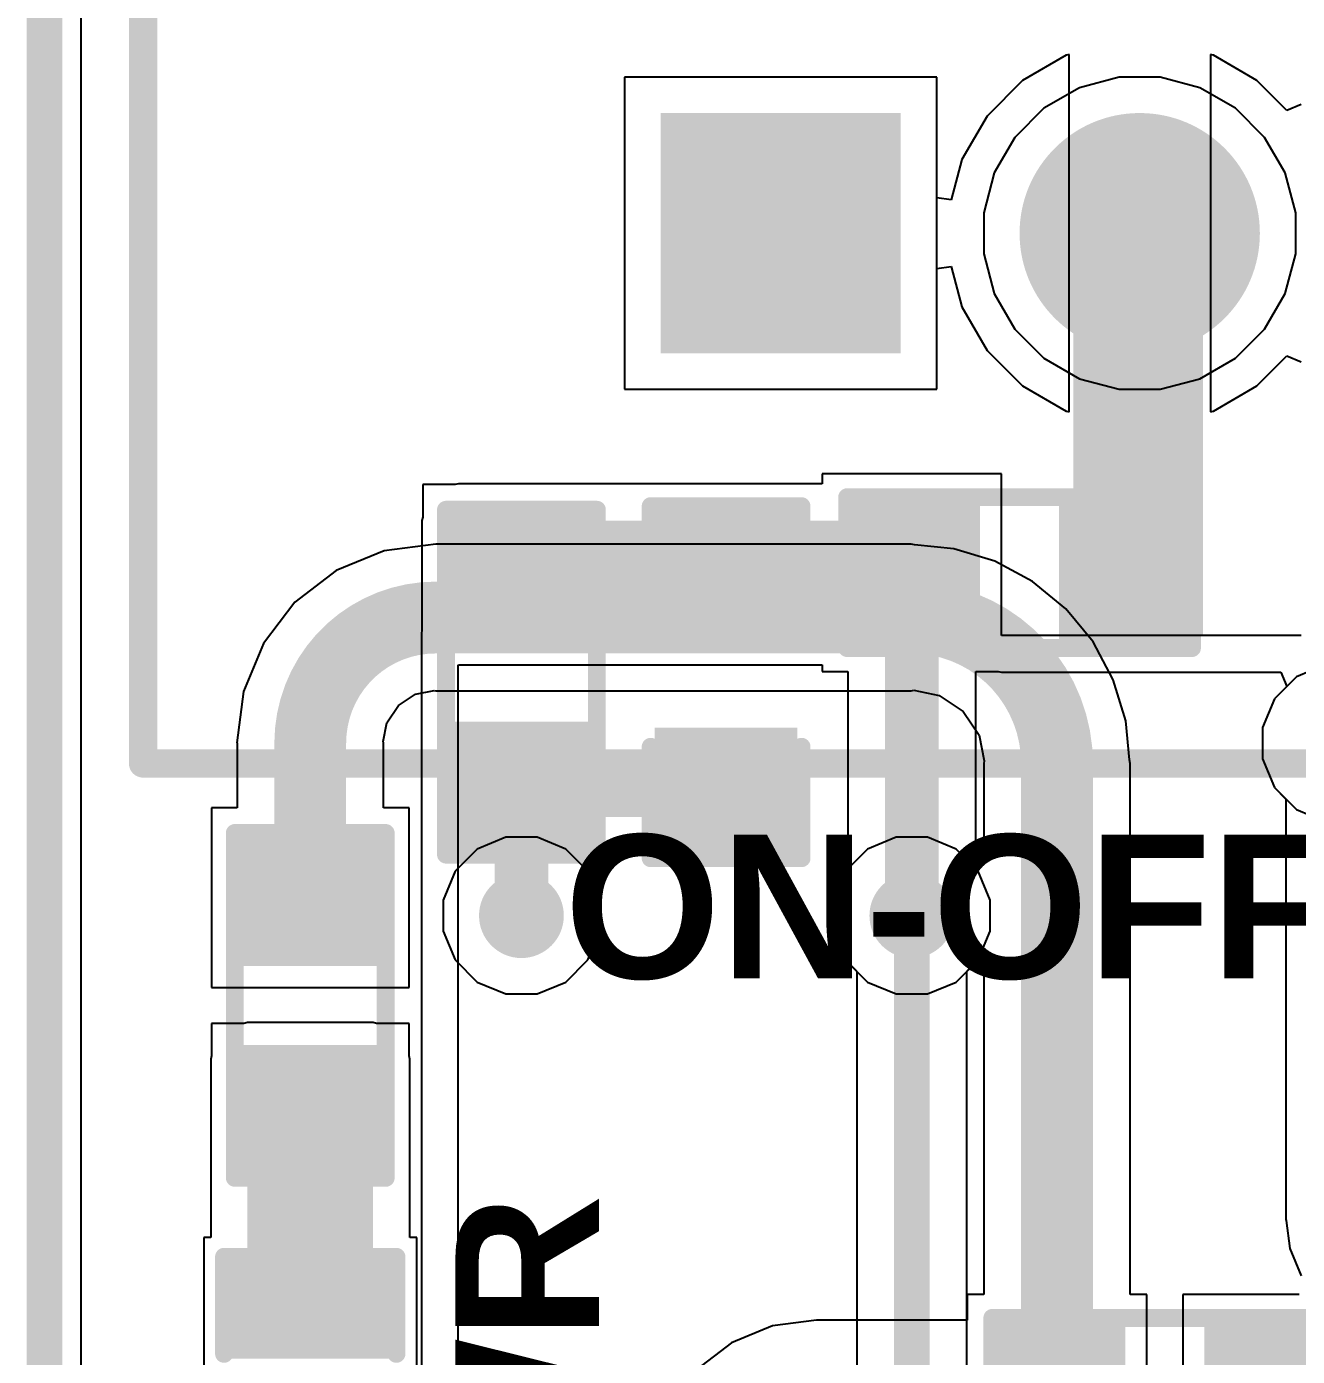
# Model space of a CAD drawing. Header units: inches. Extents: x -0.01 to 2.44, y -0.01 to 2.26.
# Drawn here: x -0.005 to 0.3489, y 1.3793 to 1.7495 of the extents above; entities that cross this region are included whole.
import ezdxf

# ---------------------------------------------------------------- set-up
doc = ezdxf.new("R2010")
doc.units = ezdxf.units.IN
doc.header["$MEASUREMENT"] = 0
for name, color, linetype in [('Board Outline', 216, 'Continuous'), ('Bottom Layer', 5, 'Continuous'), ('Bottom Overlay', 54, 'Continuous'), ('Bottom Paste', 16, 'Continuous'), ('Bottom Solder', 6, 'Continuous'), ('GROUND', 16, 'Continuous'), ('Multi-Layer', 9, 'Continuous'), ('Pad Holes', 156, 'Continuous'), ('POWER', 76, 'Continuous'), ('SIGNAL1', 90, 'Continuous'), ('SIGNAL2', 156, 'Continuous'), ('Top Layer', 1, 'Continuous'), ('Top Overlay', 2, 'Continuous'), ('Top Paste', 8, 'Continuous'), ('Top Solder', 216, 'Continuous'), ('Via Holes', 16, 'Continuous')]:
    doc.layers.add(name, color=color, linetype=linetype)
doc.styles.add('Arial_Bold', font='', dxfattribs={"height": 0.2})
doc.styles.get('Arial_Bold').set_extended_font_data('Arial', bold=True)

# ---------------------------------------------------------------- blocks, each defined once
blk = doc.blocks.new('25336NA_35')
at = {"layer": 'Bottom Layer'}
h = blk.add_hatch(color=5, dxfattribs=at)
edge = h.paths.add_edge_path()
edge.add_arc((0, 0.04528), 0.03346, 0, 360)
blk.add_hatch(color=5, dxfattribs=at).paths.add_polyline_path([(0.06654, 0.07874), (0.13346, 0.07874), (0.13346, 0.01181), (0.06654, 0.01181)])
at = {"layer": 'Bottom Solder'}
h = blk.add_hatch(color=6, dxfattribs=at)
edge = h.paths.add_edge_path()
edge.add_arc((0, 0.04528), 0.03346, 0, 360)
blk.add_hatch(color=6, dxfattribs=at).paths.add_polyline_path([(0.06654, 0.07874), (0.13346, 0.07874), (0.13346, 0.01181), (0.06654, 0.01181)])
at = {"layer": 'GROUND'}
h = blk.add_hatch(color=16, dxfattribs=at)
edge = h.paths.add_edge_path()
edge.add_arc((0, 0.04528), 0.03346, 0, 360)
blk.add_hatch(color=16, dxfattribs=at).paths.add_polyline_path([(0.06654, 0.07874), (0.13346, 0.07874), (0.13346, 0.01181), (0.06654, 0.01181)])
at = {"layer": 'Multi-Layer'}
h = blk.add_hatch(color=9, dxfattribs=at)
edge = h.paths.add_edge_path()
edge.add_arc((0, 0.04528), 0.03346, 0, 360)
blk.add_hatch(color=9, dxfattribs=at).paths.add_polyline_path([(0.06654, 0.07874), (0.13346, 0.07874), (0.13346, 0.01181), (0.06654, 0.01181)])
at = {"layer": 'Pad Holes'}
h = blk.add_hatch(color=7, dxfattribs=at)
edge = h.paths.add_edge_path()
edge.add_arc((0, 0.04528), 0.02165, 0, 360)
h = blk.add_hatch(color=7, dxfattribs=at)
edge = h.paths.add_edge_path()
edge.add_arc((0.1, 0.04528), 0.02165, 0, 360)
at = {"layer": 'POWER'}
h = blk.add_hatch(color=76, dxfattribs=at)
edge = h.paths.add_edge_path()
edge.add_arc((0, 0.04528), 0.03346, 0, 360)
blk.add_hatch(color=76, dxfattribs=at).paths.add_polyline_path([(0.06654, 0.07874), (0.13346, 0.07874), (0.13346, 0.01181), (0.06654, 0.01181)])
at = {"layer": 'SIGNAL1'}
h = blk.add_hatch(color=90, dxfattribs=at)
edge = h.paths.add_edge_path()
edge.add_arc((0, 0.04528), 0.03346, 0, 360)
blk.add_hatch(color=90, dxfattribs=at).paths.add_polyline_path([(0.06654, 0.07874), (0.13346, 0.07874), (0.13346, 0.01181), (0.06654, 0.01181)])
at = {"layer": 'SIGNAL2'}
h = blk.add_hatch(color=156, dxfattribs=at)
edge = h.paths.add_edge_path()
edge.add_arc((0, 0.04528), 0.03346, 0, 360)
blk.add_hatch(color=156, dxfattribs=at).paths.add_polyline_path([(0.06654, 0.07874), (0.13346, 0.07874), (0.13346, 0.01181), (0.06654, 0.01181)])
at = {"layer": 'Top Layer'}
h = blk.add_hatch(color=1, dxfattribs=at)
edge = h.paths.add_edge_path()
edge.add_arc((0, 0.04528), 0.03346, 0, 360)
blk.add_hatch(color=1, dxfattribs=at).paths.add_polyline_path([(0.06654, 0.07874), (0.13346, 0.07874), (0.13346, 0.01181), (0.06654, 0.01181)])
at = {"layer": 'Top Solder'}
h = blk.add_hatch(color=216, dxfattribs=at)
edge = h.paths.add_edge_path()
edge.add_arc((0, 0.04528), 0.03346, 0, 360)
blk.add_hatch(color=216, dxfattribs=at).paths.add_polyline_path([(0.06654, 0.07874), (0.13346, 0.07874), (0.13346, 0.01181), (0.06654, 0.01181)])
at = {"layer": 'Top Overlay'}
for points in [[(0.27756, 0.19291, 0.00787, 0.00787, 0), (-0.27756, 0.19291, 0.00787, 0.00787, 0)], [(0.27756, 0.19291, 0.00787, 0.00787, 0), (0.27756, -0.10236, 0.00787, 0.00787, 0)]]:
    blk.add_lwpolyline(points, format="xyseb", dxfattribs=at)
blk.add_lwpolyline([(0.27559, 0.19291, 0.00394, 0.00394, 1), (0.27953, 0.19291, 0.00394, 0.00394, 1)], format="xyseb", close=True, dxfattribs=at)
blk.add_lwpolyline([(0.27559, 0.19291, 0.00394, 0.00394, 1), (0.27953, 0.19291, 0.00394, 0.00394, 1)], format="xyseb", close=True, dxfattribs=at)
blk = doc.blocks.new('R___0603_61')
at = {"layer": 'Top Layer'}
for points in [[(-0.015, 0.0175), (-0.015, -0.0175), (-0.045, -0.0175), (-0.045, 0.0175)], [(0.045, 0.0175), (0.045, -0.0175), (0.015, -0.0175), (0.015, 0.0175)]]:
    blk.add_hatch(color=1, dxfattribs=at).paths.add_polyline_path(points)
at = {"layer": 'Top Paste'}
for points in [[(-0.015, 0.0175), (-0.015, -0.0175), (-0.045, -0.0175), (-0.045, 0.0175)], [(0.045, 0.0175), (0.045, -0.0175), (0.015, -0.0175), (0.015, 0.0175)]]:
    blk.add_hatch(color=8, dxfattribs=at).paths.add_polyline_path(points)
at = {"layer": 'Top Solder'}
for points in [[(-0.011, 0.0215), (-0.011, -0.0215), (-0.049, -0.0215), (-0.049, 0.0215)], [(0.049, 0.0215), (0.049, -0.0215), (0.011, -0.0215), (0.011, 0.0215)]]:
    blk.add_hatch(color=216, dxfattribs=at).paths.add_polyline_path(points)
at = {"layer": 'Top Overlay'}
for points in [[(-0.048, 0.021, 0.005, 0.005, 0), (-0.048, -0.021, 0.005, 0.005, 0)], [(0.048, 0.021, 0.005, 0.005, 0), (-0.048, 0.021, 0.005, 0.005, 0)], [(0.048, 0.021, 0.005, 0.005, 0), (0.048, -0.021, 0.005, 0.005, 0)], [(0.048, -0.021, 0.005, 0.005, 0), (-0.048, -0.021, 0.005, 0.005, 0)]]:
    blk.add_lwpolyline(points, format="xyseb", dxfattribs=at)
for points in [[(-0.04925, 0.021, 0.0025, 0.0025, 1), (-0.04675, 0.021, 0.0025, 0.0025, 1)], [(-0.04925, 0.021, 0.0025, 0.0025, 1), (-0.04675, 0.021, 0.0025, 0.0025, 1)], [(0.04675, 0.021, 0.0025, 0.0025, 1), (0.04925, 0.021, 0.0025, 0.0025, 1)], [(0.04675, 0.021, 0.0025, 0.0025, 1), (0.04925, 0.021, 0.0025, 0.0025, 1)], [(-0.04925, -0.021, 0.0025, 0.0025, 1), (-0.04675, -0.021, 0.0025, 0.0025, 1)], [(-0.04925, -0.021, 0.0025, 0.0025, 1), (-0.04675, -0.021, 0.0025, 0.0025, 1)], [(0.04675, -0.021, 0.0025, 0.0025, 1), (0.04925, -0.021, 0.0025, 0.0025, 1)], [(0.04675, -0.021, 0.0025, 0.0025, 1), (0.04925, -0.021, 0.0025, 0.0025, 1)]]:
    blk.add_lwpolyline(points, format="xyseb", close=True, dxfattribs=at)
blk = doc.blocks.new('R___0603_B_69')
at = {"layer": 'Bottom Layer'}
for points in [[(-0.045, -0.0175), (-0.045, 0.0175), (-0.015, 0.0175), (-0.015, -0.0175)], [(0.015, -0.0175), (0.015, 0.0175), (0.045, 0.0175), (0.045, -0.0175)]]:
    blk.add_hatch(color=5, dxfattribs=at).paths.add_polyline_path(points)
at = {"layer": 'Bottom Paste'}
for points in [[(-0.045, -0.0175), (-0.045, 0.0175), (-0.015, 0.0175), (-0.015, -0.0175)], [(0.015, -0.0175), (0.015, 0.0175), (0.045, 0.0175), (0.045, -0.0175)]]:
    blk.add_hatch(color=16, dxfattribs=at).paths.add_polyline_path(points)
at = {"layer": 'Bottom Solder'}
for points in [[(-0.049, -0.0215), (-0.049, 0.0215), (-0.011, 0.0215), (-0.011, -0.0215)], [(0.011, -0.0215), (0.011, 0.0215), (0.049, 0.0215), (0.049, -0.0215)]]:
    blk.add_hatch(color=6, dxfattribs=at).paths.add_polyline_path(points)
at = {"layer": 'Bottom Overlay'}
for points in [[(-0.048, 0.021, 0.005, 0.005, 0), (-0.048, -0.021, 0.005, 0.005, 0)], [(-0.048, 0.021, 0.005, 0.005, 0), (0.048, 0.021, 0.005, 0.005, 0)], [(0.048, 0.021, 0.005, 0.005, 0), (0.048, -0.021, 0.005, 0.005, 0)], [(-0.048, -0.021, 0.005, 0.005, 0), (0.048, -0.021, 0.005, 0.005, 0)]]:
    blk.add_lwpolyline(points, format="xyseb", dxfattribs=at)
for points in [[(-0.04925, 0.021, 0.0025, 0.0025, 1), (-0.04675, 0.021, 0.0025, 0.0025, 1)], [(-0.04925, 0.021, 0.0025, 0.0025, 1), (-0.04675, 0.021, 0.0025, 0.0025, 1)], [(0.04675, 0.021, 0.0025, 0.0025, 1), (0.04925, 0.021, 0.0025, 0.0025, 1)], [(0.04675, 0.021, 0.0025, 0.0025, 1), (0.04925, 0.021, 0.0025, 0.0025, 1)], [(-0.04925, -0.021, 0.0025, 0.0025, 1), (-0.04675, -0.021, 0.0025, 0.0025, 1)], [(-0.04925, -0.021, 0.0025, 0.0025, 1), (-0.04675, -0.021, 0.0025, 0.0025, 1)], [(0.04675, -0.021, 0.0025, 0.0025, 1), (0.04925, -0.021, 0.0025, 0.0025, 1)], [(0.04675, -0.021, 0.0025, 0.0025, 1), (0.04925, -0.021, 0.0025, 0.0025, 1)]]:
    blk.add_lwpolyline(points, format="xyseb", close=True, dxfattribs=at)
blk = doc.blocks.new('R___0603_B_70')
at = {"layer": 'Bottom Layer'}
for points in [[(-0.045, -0.0175), (-0.045, 0.0175), (-0.015, 0.0175), (-0.015, -0.0175)], [(0.015, -0.0175), (0.015, 0.0175), (0.045, 0.0175), (0.045, -0.0175)]]:
    blk.add_hatch(color=5, dxfattribs=at).paths.add_polyline_path(points)
at = {"layer": 'Bottom Paste'}
for points in [[(-0.045, -0.0175), (-0.045, 0.0175), (-0.015, 0.0175), (-0.015, -0.0175)], [(0.015, -0.0175), (0.015, 0.0175), (0.045, 0.0175), (0.045, -0.0175)]]:
    blk.add_hatch(color=16, dxfattribs=at).paths.add_polyline_path(points)
at = {"layer": 'Bottom Solder'}
for points in [[(-0.049, -0.0215), (-0.049, 0.0215), (-0.011, 0.0215), (-0.011, -0.0215)], [(0.011, -0.0215), (0.011, 0.0215), (0.049, 0.0215), (0.049, -0.0215)]]:
    blk.add_hatch(color=6, dxfattribs=at).paths.add_polyline_path(points)
at = {"layer": 'Bottom Overlay'}
for points in [[(-0.048, -0.021, 0.005, 0.005, 0), (-0.048, 0.021, 0.005, 0.005, 0)], [(-0.048, 0.021, 0.005, 0.005, 0), (0.048, 0.021, 0.005, 0.005, 0)], [(0.048, -0.021, 0.005, 0.005, 0), (0.048, 0.021, 0.005, 0.005, 0)], [(-0.048, -0.021, 0.005, 0.005, 0), (0.048, -0.021, 0.005, 0.005, 0)]]:
    blk.add_lwpolyline(points, format="xyseb", dxfattribs=at)
for points in [[(-0.04925, 0.021, 0.0025, 0.0025, 1), (-0.04675, 0.021, 0.0025, 0.0025, 1)], [(-0.04925, 0.021, 0.0025, 0.0025, 1), (-0.04675, 0.021, 0.0025, 0.0025, 1)], [(0.04675, 0.021, 0.0025, 0.0025, 1), (0.04925, 0.021, 0.0025, 0.0025, 1)], [(0.04675, 0.021, 0.0025, 0.0025, 1), (0.04925, 0.021, 0.0025, 0.0025, 1)], [(-0.04925, -0.021, 0.0025, 0.0025, 1), (-0.04675, -0.021, 0.0025, 0.0025, 1)], [(-0.04925, -0.021, 0.0025, 0.0025, 1), (-0.04675, -0.021, 0.0025, 0.0025, 1)], [(0.04675, -0.021, 0.0025, 0.0025, 1), (0.04925, -0.021, 0.0025, 0.0025, 1)], [(0.04675, -0.021, 0.0025, 0.0025, 1), (0.04925, -0.021, 0.0025, 0.0025, 1)]]:
    blk.add_lwpolyline(points, format="xyseb", close=True, dxfattribs=at)
blk = doc.blocks.new('R___0603_73')
at = {"layer": 'Top Layer'}
for points in [[(-0.015, 0.0175), (-0.015, -0.0175), (-0.045, -0.0175), (-0.045, 0.0175)], [(0.045, 0.0175), (0.045, -0.0175), (0.015, -0.0175), (0.015, 0.0175)]]:
    blk.add_hatch(color=1, dxfattribs=at).paths.add_polyline_path(points)
at = {"layer": 'Top Paste'}
for points in [[(-0.015, 0.0175), (-0.015, -0.0175), (-0.045, -0.0175), (-0.045, 0.0175)], [(0.045, 0.0175), (0.045, -0.0175), (0.015, -0.0175), (0.015, 0.0175)]]:
    blk.add_hatch(color=8, dxfattribs=at).paths.add_polyline_path(points)
at = {"layer": 'Top Solder'}
for points in [[(-0.011, 0.0215), (-0.011, -0.0215), (-0.049, -0.0215), (-0.049, 0.0215)], [(0.049, 0.0215), (0.049, -0.0215), (0.011, -0.0215), (0.011, 0.0215)]]:
    blk.add_hatch(color=216, dxfattribs=at).paths.add_polyline_path(points)
at = {"layer": 'Top Overlay'}
for points in [[(-0.048, 0.021, 0.005, 0.005, 0), (-0.048, -0.021, 0.005, 0.005, 0)], [(-0.048, 0.021, 0.005, 0.005, 0), (0.048, 0.021, 0.005, 0.005, 0)], [(0.048, 0.021, 0.005, 0.005, 0), (0.048, -0.021, 0.005, 0.005, 0)], [(-0.048, -0.021, 0.005, 0.005, 0), (0.048, -0.021, 0.005, 0.005, 0)]]:
    blk.add_lwpolyline(points, format="xyseb", dxfattribs=at)
for points in [[(-0.04925, 0.021, 0.0025, 0.0025, 1), (-0.04675, 0.021, 0.0025, 0.0025, 1)], [(-0.04925, 0.021, 0.0025, 0.0025, 1), (-0.04675, 0.021, 0.0025, 0.0025, 1)], [(0.04675, 0.021, 0.0025, 0.0025, 1), (0.04925, 0.021, 0.0025, 0.0025, 1)], [(0.04675, 0.021, 0.0025, 0.0025, 1), (0.04925, 0.021, 0.0025, 0.0025, 1)], [(-0.04925, -0.021, 0.0025, 0.0025, 1), (-0.04675, -0.021, 0.0025, 0.0025, 1)], [(-0.04925, -0.021, 0.0025, 0.0025, 1), (-0.04675, -0.021, 0.0025, 0.0025, 1)], [(0.04675, -0.021, 0.0025, 0.0025, 1), (0.04925, -0.021, 0.0025, 0.0025, 1)], [(0.04675, -0.021, 0.0025, 0.0025, 1), (0.04925, -0.021, 0.0025, 0.0025, 1)]]:
    blk.add_lwpolyline(points, format="xyseb", close=True, dxfattribs=at)
blk = doc.blocks.new('LED_0603_105')
at = {"layer": 'Top Layer'}
for points in [[(-0.03937, 0.01969), (-0.01969, 0.01969), (-0.01969, -0.01969), (-0.03937, -0.01969)], [(0.01969, 0.01969), (0.03937, 0.01969), (0.03937, -0.01969), (0.01969, -0.01969)]]:
    blk.add_hatch(color=1, dxfattribs=at).paths.add_polyline_path(points)
at = {"layer": 'Top Overlay'}
blk.add_hatch(color=2, dxfattribs=at).paths.add_polyline_path([(0.044, -0.026), (0.069, -0.026), (0.069, 0.026), (0.044, 0.026)])
at = {"layer": 'Top Paste'}
for points in [[(-0.03937, 0.01969), (-0.01969, 0.01969), (-0.01969, -0.01969), (-0.03937, -0.01969)], [(0.01969, 0.01969), (0.03937, 0.01969), (0.03937, -0.01969), (0.01969, -0.01969)]]:
    blk.add_hatch(color=8, dxfattribs=at).paths.add_polyline_path(points)
at = {"layer": 'Top Solder'}
for points in [[(-0.04337, 0.02369), (-0.01569, 0.02369), (-0.01569, -0.02369), (-0.04337, -0.02369)], [(0.01569, 0.02369), (0.04337, 0.02369), (0.04337, -0.02369), (0.01569, -0.02369)]]:
    blk.add_hatch(color=216, dxfattribs=at).paths.add_polyline_path(points)
at = {"layer": 'Top Overlay'}
for points in [[(-0.044, -0.024, 0.005, 0.005, 0), (-0.044, 0.024, 0.005, 0.005, 0)], [(-0.017, 0.024, 0.005, 0.005, 0), (-0.044, 0.024, 0.005, 0.005, 0)], [(0.044, 0.024, 0.005, 0.005, 0), (0.017, 0.024, 0.005, 0.005, 0)], [(0.044, -0.024, 0.005, 0.005, 0), (0.044, 0.024, 0.005, 0.005, 0)], [(-0.044, -0.024, 0.005, 0.005, 0), (-0.017, -0.024, 0.005, 0.005, 0)], [(0.044, -0.024, 0.005, 0.005, 0), (0.017, -0.024, 0.005, 0.005, 0)]]:
    blk.add_lwpolyline(points, format="xyseb", dxfattribs=at)
for points in [[(-0.04525, 0.024, 0.0025, 0.0025, 1), (-0.04275, 0.024, 0.0025, 0.0025, 1)], [(-0.04525, 0.024, 0.0025, 0.0025, 1), (-0.04275, 0.024, 0.0025, 0.0025, 1)], [(-0.01825, 0.024, 0.0025, 0.0025, 1), (-0.01575, 0.024, 0.0025, 0.0025, 1)], [(0.01575, 0.024, 0.0025, 0.0025, 1), (0.01825, 0.024, 0.0025, 0.0025, 1)], [(0.04275, 0.024, 0.0025, 0.0025, 1), (0.04525, 0.024, 0.0025, 0.0025, 1)], [(0.04275, 0.024, 0.0025, 0.0025, 1), (0.04525, 0.024, 0.0025, 0.0025, 1)], [(-0.04525, -0.024, 0.0025, 0.0025, 1), (-0.04275, -0.024, 0.0025, 0.0025, 1)], [(-0.04525, -0.024, 0.0025, 0.0025, 1), (-0.04275, -0.024, 0.0025, 0.0025, 1)], [(-0.01825, -0.024, 0.0025, 0.0025, 1), (-0.01575, -0.024, 0.0025, 0.0025, 1)], [(0.01575, -0.024, 0.0025, 0.0025, 1), (0.01825, -0.024, 0.0025, 0.0025, 1)], [(0.04275, -0.024, 0.0025, 0.0025, 1), (0.04525, -0.024, 0.0025, 0.0025, 1)], [(0.04275, -0.024, 0.0025, 0.0025, 1), (0.04525, -0.024, 0.0025, 0.0025, 1)]]:
    blk.add_lwpolyline(points, format="xyseb", close=True, dxfattribs=at)
blk = doc.blocks.new('C___0603_B_129')
at = {"layer": 'Bottom Layer'}
for points in [[(-0.045, -0.0175), (-0.045, 0.0175), (-0.015, 0.0175), (-0.015, -0.0175)], [(0.015, -0.0175), (0.015, 0.0175), (0.045, 0.0175), (0.045, -0.0175)]]:
    blk.add_hatch(color=5, dxfattribs=at).paths.add_polyline_path(points)
at = {"layer": 'Bottom Paste'}
for points in [[(-0.045, -0.0175), (-0.045, 0.0175), (-0.015, 0.0175), (-0.015, -0.0175)], [(0.015, -0.0175), (0.015, 0.0175), (0.045, 0.0175), (0.045, -0.0175)]]:
    blk.add_hatch(color=16, dxfattribs=at).paths.add_polyline_path(points)
at = {"layer": 'Bottom Solder'}
for points in [[(-0.04736, -0.01986), (-0.04736, 0.01986), (-0.01264, 0.01986), (-0.01264, -0.01986)], [(0.01264, -0.01986), (0.01264, 0.01986), (0.04736, 0.01986), (0.04736, -0.01986)]]:
    blk.add_hatch(color=6, dxfattribs=at).paths.add_polyline_path(points)
at = {"layer": 'Bottom Overlay'}
for points in [[(-0.049, 0.021, 0.005, 0.005, 0), (-0.018, 0.021, 0.005, 0.005, 0)], [(-0.049, 0.021, 0.005, 0.005, 0), (-0.049, -0.021, 0.005, 0.005, 0)], [(0.018, 0.021, 0.005, 0.005, 0), (0.049, 0.021, 0.005, 0.005, 0)], [(0.049, 0.021, 0.005, 0.005, 0), (0.049, -0.021, 0.005, 0.005, 0)], [(-0.049, -0.021, 0.005, 0.005, 0), (-0.018, -0.021, 0.005, 0.005, 0)], [(0.018, -0.021, 0.005, 0.005, 0), (0.049, -0.021, 0.005, 0.005, 0)]]:
    blk.add_lwpolyline(points, format="xyseb", dxfattribs=at)
for points in [[(-0.05025, 0.021, 0.0025, 0.0025, 1), (-0.04775, 0.021, 0.0025, 0.0025, 1)], [(-0.05025, 0.021, 0.0025, 0.0025, 1), (-0.04775, 0.021, 0.0025, 0.0025, 1)], [(-0.01925, 0.021, 0.0025, 0.0025, 1), (-0.01675, 0.021, 0.0025, 0.0025, 1)], [(0.01675, 0.021, 0.0025, 0.0025, 1), (0.01925, 0.021, 0.0025, 0.0025, 1)], [(0.04775, 0.021, 0.0025, 0.0025, 1), (0.05025, 0.021, 0.0025, 0.0025, 1)], [(0.04775, 0.021, 0.0025, 0.0025, 1), (0.05025, 0.021, 0.0025, 0.0025, 1)], [(-0.05025, -0.021, 0.0025, 0.0025, 1), (-0.04775, -0.021, 0.0025, 0.0025, 1)], [(-0.05025, -0.021, 0.0025, 0.0025, 1), (-0.04775, -0.021, 0.0025, 0.0025, 1)], [(-0.01925, -0.021, 0.0025, 0.0025, 1), (-0.01675, -0.021, 0.0025, 0.0025, 1)], [(0.01675, -0.021, 0.0025, 0.0025, 1), (0.01925, -0.021, 0.0025, 0.0025, 1)], [(0.04775, -0.021, 0.0025, 0.0025, 1), (0.05025, -0.021, 0.0025, 0.0025, 1)], [(0.04775, -0.021, 0.0025, 0.0025, 1), (0.05025, -0.021, 0.0025, 0.0025, 1)]]:
    blk.add_lwpolyline(points, format="xyseb", close=True, dxfattribs=at)

msp = doc.modelspace()

# ---------------------------------------------------------------- hatches: boundary and pattern name
at = {"layer": 'Bottom Layer'}
for points in [[(0.28654, 1.58001), (0.32262, 1.58001), (0.32262, 1.692), (0.28654, 1.692)], [(0.11531, 1.582), (0.24154, 1.582), (0.24154, 1.612), (0.11531, 1.612)]]:
    msp.add_hatch(color=5, dxfattribs=at).paths.add_polyline_path(points)
h = msp.add_hatch(color=5, dxfattribs=at)
edge = h.paths.add_edge_path()
edge.add_arc((0.13281, 1.502), 0.01181, 0, 360)
h = msp.add_hatch(color=5, dxfattribs=at)
edge = h.paths.add_edge_path()
edge.add_arc((0.24154, 1.502), 0.01181, 0, 360)
at = {"layer": 'GROUND'}
h = msp.add_hatch(color=16, dxfattribs=at)
edge = h.paths.add_edge_path()
edge.add_arc((0.13281, 1.502), 0.01181, 0, 360)
h = msp.add_hatch(color=16, dxfattribs=at)
edge = h.paths.add_edge_path()
edge.add_arc((0.24154, 1.502), 0.01181, 0, 360)
at = {"layer": 'POWER'}
h = msp.add_hatch(color=76, dxfattribs=at)
edge = h.paths.add_edge_path()
edge.add_arc((0.13281, 1.502), 0.01181, 0, 360)
h = msp.add_hatch(color=76, dxfattribs=at)
edge = h.paths.add_edge_path()
edge.add_arc((0.24154, 1.502), 0.01181, 0, 360)
at = {"layer": 'SIGNAL1'}
h = msp.add_hatch(color=90, dxfattribs=at)
edge = h.paths.add_edge_path()
edge.add_arc((0.13281, 1.502), 0.01181, 0, 360)
h = msp.add_hatch(color=90, dxfattribs=at)
edge = h.paths.add_edge_path()
edge.add_arc((0.24154, 1.502), 0.01181, 0, 360)
at = {"layer": 'SIGNAL2'}
h = msp.add_hatch(color=156, dxfattribs=at)
edge = h.paths.add_edge_path()
edge.add_arc((0.13281, 1.502), 0.01181, 0, 360)
h = msp.add_hatch(color=156, dxfattribs=at)
edge = h.paths.add_edge_path()
edge.add_arc((0.24154, 1.502), 0.01181, 0, 360)
at = {"layer": 'Top Layer'}
h = msp.add_hatch(color=1, dxfattribs=at)
edge = h.paths.add_edge_path()
edge.add_arc((0.13281, 1.502), 0.01181, 0, 360)
h = msp.add_hatch(color=1, dxfattribs=at)
edge = h.paths.add_edge_path()
edge.add_arc((0.24154, 1.502), 0.01181, 0, 360)
msp.add_hatch(color=1, dxfattribs=at).paths.add_polyline_path([(0.0565, 1.39253), (0.0915, 1.39253), (0.0915, 1.462), (0.0565, 1.462)])
at = {"layer": 'Via Holes'}
h = msp.add_hatch(color=7, dxfattribs=at)
edge = h.paths.add_edge_path()
edge.add_arc((0.13281, 1.502), 0.00591, 0, 360)
h = msp.add_hatch(color=7, dxfattribs=at)
edge = h.paths.add_edge_path()
edge.add_arc((0.24154, 1.502), 0.00591, 0, 360)

# ---------------------------------------------------------------- linework, layer by layer
at = {"layer": 'Board Outline'}
msp.add_lwpolyline([(0, 0, 0.01, 0.01, 0), (0, 1.85039, 0.01, 0.01, 0)], format="xyseb", dxfattribs=at)
at = {"layer": 'Bottom Layer'}
for p, q in [((0.0102, 0.845), (0.0102, 1.8402)), ((0.28449, 1.74153), (0.27237, 1.73453)), ((0.28531, 1.74175), (0.28449, 1.74153)), ((0.28531, 1.692), (0.28531, 1.74175)), ((0.32551, 1.74153), (0.32469, 1.74175)), ((0.32469, 1.74175), (0.32469, 1.692)), ((0.33763, 1.73453), (0.32551, 1.74153)), ((0.24846, 1.73546), (0.16154, 1.73546)), ((0.16154, 1.73546), (0.16154, 1.64854)), ((0.24846, 1.70182), (0.24846, 1.73546)), ((0.27237, 1.73453), (0.26247, 1.72463)), ((0.346, 1.72616), (0.33763, 1.73453)), ((0.35, 1.72782), (0.346, 1.72616)), ((0.26247, 1.72463), (0.25547, 1.71251)), ((0.25547, 1.71251), (0.25246, 1.70129)), ((0.25246, 1.70129), (0.24846, 1.70182)), ((0.28531, 1.64225), (0.28531, 1.692)), ((0.32469, 1.692), (0.32469, 1.64225)), ((0.24846, 1.68218), (0.25246, 1.68271)), ((0.24846, 1.64854), (0.24846, 1.68218)), ((0.25246, 1.68271), (0.25547, 1.67149)), ((0.25547, 1.67149), (0.26247, 1.65937)), ((0.26247, 1.65937), (0.27237, 1.64947)), ((0.33763, 1.64947), (0.346, 1.65784)), ((0.346, 1.65784), (0.35, 1.65618)), ((0.16154, 1.64854), (0.24846, 1.64854)), ((0.27237, 1.64947), (0.28449, 1.64247)), ((0.32551, 1.64247), (0.33763, 1.64947)), ((0.28449, 1.64247), (0.28531, 1.64225)), ((0.32469, 1.64225), (0.32551, 1.64247)), ((0.11432, 1.622), (0.10531, 1.622)), ((0.10531, 1.622), (0.10531, 1.61298)), ((0.11531, 1.6222), (0.11432, 1.622)), ((0.21654, 1.6222), (0.11531, 1.6222)), ((0.26654, 1.62501), (0.21654, 1.62501)), ((0.21654, 1.62501), (0.21654, 1.6222)), ((0.26654, 1.58001), (0.26654, 1.62501)), ((0.10531, 1.61298), (0.10511, 1.612)), ((0.10511, 1.612), (0.10511, 1.582)), ((0.10511, 1.582), (0.105, 1.58001)), ((0.105, 1.58001), (0.105, 1.58001)), ((0.105, 1.58001), (0.105, 1.24355)), ((0.35, 1.58001), (0.26654, 1.58001)), ((0.1152, 1.57171), (0.11531, 1.5718)), ((0.1152, 1.28673), (0.1152, 1.57171)), ((0.11531, 1.5718), (0.21654, 1.5718)), ((0.21654, 1.5718), (0.21654, 1.57001)), ((0.21654, 1.57001), (0.22369, 1.57001)), ((0.22369, 1.57001), (0.22369, 1.515)), ((0.25938, 1.515), (0.25938, 1.57001)), ((0.25938, 1.57001), (0.26555, 1.57001)), ((0.26555, 1.57001), (0.26654, 1.56981)), ((0.26654, 1.56981), (0.34431, 1.56981)), ((0.34431, 1.56981), (0.34597, 1.56581)), ((0.34597, 1.56581), (0.34251, 1.56235)), ((0.34251, 1.56235), (0.33919, 1.55434)), ((0.33919, 1.55434), (0.33919, 1.54566)), ((0.33919, 1.54566), (0.34251, 1.53765)), ((0.34251, 1.53765), (0.34865, 1.53151)), ((0.34865, 1.53151), (0.35666, 1.52819)), ((0.22304, 1.51435), (0.21972, 1.50634)), ((0.22369, 1.515), (0.22304, 1.51435)), ((0.26003, 1.51435), (0.25938, 1.515)), ((0.26335, 1.50634), (0.26003, 1.51435)), ((0.21972, 1.50634), (0.21972, 1.49766)), ((0.26335, 1.49766), (0.26335, 1.50634)), ((0.21972, 1.49766), (0.22304, 1.48965)), ((0.26003, 1.48965), (0.26335, 1.49766)), ((0.22304, 1.48965), (0.22918, 1.48351)), ((0.25389, 1.48351), (0.26003, 1.48965)), ((0.22918, 1.48351), (0.2372, 1.48019)), ((0.24587, 1.48019), (0.25389, 1.48351)), ((0.2372, 1.48019), (0.24587, 1.48019))]:
    msp.add_line(p, q, dxfattribs=at)
for points in [[(0.24154, 1.502, 0.015, 0.015, 0), (0.24154, 1.59751, 0.015, 0.015, 0)], [(0.12405, 1.52824, 0.015, 0.015, 0), (0.13281, 1.537, 0.015, 0.015, 0)], [(0.13281, 1.537, 0.015, 0.015, 0), (0.18981, 1.537, 0.015, 0.015, 0)], [(0.13281, 1.502, 0.015, 0.015, 0), (0.13281, 1.537, 0.015, 0.015, 0)]]:
    msp.add_lwpolyline(points, format="xyseb", dxfattribs=at)
for points in [[(0.23779, 1.59751, 0.0075, 0.0075, 1), (0.24529, 1.59751, 0.0075, 0.0075, 1)], [(0.12906, 1.537, 0.0075, 0.0075, 1), (0.13656, 1.537, 0.0075, 0.0075, 1)], [(0.12906, 1.537, 0.0075, 0.0075, 1), (0.13656, 1.537, 0.0075, 0.0075, 1)], [(0.12906, 1.537, 0.0075, 0.0075, 1), (0.13656, 1.537, 0.0075, 0.0075, 1)], [(0.18606, 1.537, 0.0075, 0.0075, 1), (0.19356, 1.537, 0.0075, 0.0075, 1)], [(0.1203, 1.52824, 0.0075, 0.0075, 1), (0.1278, 1.52824, 0.0075, 0.0075, 1)], [(0.12906, 1.502, 0.0075, 0.0075, 1), (0.13656, 1.502, 0.0075, 0.0075, 1)], [(0.23779, 1.502, 0.0075, 0.0075, 1), (0.24529, 1.502, 0.0075, 0.0075, 1)]]:
    msp.add_lwpolyline(points, format="xyseb", close=True, dxfattribs=at)
at = {"layer": 'GROUND'}
for p, q in [((0.0102, 0.0102), (0.0102, 1.8402)), ((0.24846, 1.73546), (0.16154, 1.73546)), ((0.16154, 1.73546), (0.16154, 1.64854)), ((0.24846, 1.64854), (0.24846, 1.73546)), ((0.29928, 1.73546), (0.28822, 1.7325)), ((0.31072, 1.73546), (0.29928, 1.73546)), ((0.32178, 1.7325), (0.31072, 1.73546)), ((0.28822, 1.7325), (0.27831, 1.72678)), ((0.33169, 1.72678), (0.32178, 1.7325)), ((0.27831, 1.72678), (0.27022, 1.71869)), ((0.33978, 1.71869), (0.33169, 1.72678)), ((0.27022, 1.71869), (0.2645, 1.70878)), ((0.3455, 1.70878), (0.33978, 1.71869)), ((0.2645, 1.70878), (0.26154, 1.69772)), ((0.34846, 1.69772), (0.3455, 1.70878)), ((0.26154, 1.69772), (0.26154, 1.68628)), ((0.34846, 1.68628), (0.34846, 1.69772)), ((0.26154, 1.68628), (0.2645, 1.67522)), ((0.3455, 1.67522), (0.34846, 1.68628)), ((0.2645, 1.67522), (0.27022, 1.66531)), ((0.33978, 1.66531), (0.3455, 1.67522)), ((0.27022, 1.66531), (0.27831, 1.65722)), ((0.33169, 1.65722), (0.33978, 1.66531)), ((0.27831, 1.65722), (0.28822, 1.6515)), ((0.32178, 1.6515), (0.33169, 1.65722)), ((0.28822, 1.6515), (0.29928, 1.64854)), ((0.31072, 1.64854), (0.32178, 1.6515)), ((0.16154, 1.64854), (0.24846, 1.64854)), ((0.29928, 1.64854), (0.31072, 1.64854)), ((0.35666, 1.57181), (0.34865, 1.56849)), ((0.34865, 1.56849), (0.34251, 1.56235)), ((0.34251, 1.56235), (0.33919, 1.55434)), ((0.33919, 1.55434), (0.33919, 1.54566)), ((0.33919, 1.54566), (0.34251, 1.53765)), ((0.34251, 1.53765), (0.34865, 1.53151)), ((0.34865, 1.53151), (0.35666, 1.52819)), ((0.2372, 1.52381), (0.22918, 1.52049)), ((0.24587, 1.52381), (0.2372, 1.52381)), ((0.25389, 1.52049), (0.24587, 1.52381)), ((0.22918, 1.52049), (0.22304, 1.51435)), ((0.26003, 1.51435), (0.25389, 1.52049)), ((0.22304, 1.51435), (0.21972, 1.50634)), ((0.26335, 1.50634), (0.26003, 1.51435)), ((0.21972, 1.50634), (0.21972, 1.49766)), ((0.26335, 1.49766), (0.26335, 1.50634)), ((0.21972, 1.49766), (0.22304, 1.48965)), ((0.26003, 1.48965), (0.26335, 1.49766)), ((0.22304, 1.48965), (0.22918, 1.48351)), ((0.25389, 1.48351), (0.26003, 1.48965)), ((0.22918, 1.48351), (0.2372, 1.48019)), ((0.24587, 1.48019), (0.25389, 1.48351)), ((0.2372, 1.48019), (0.24587, 1.48019))]:
    msp.add_line(p, q, dxfattribs=at)
at = {"layer": 'POWER'}
for p, q in [((0.0102, 0.0102), (0.0102, 1.8402)), ((0.24846, 1.73546), (0.16154, 1.73546)), ((0.16154, 1.73546), (0.16154, 1.64854)), ((0.24846, 1.64854), (0.24846, 1.73546)), ((0.29928, 1.73546), (0.28822, 1.7325)), ((0.31072, 1.73546), (0.29928, 1.73546)), ((0.32178, 1.7325), (0.31072, 1.73546)), ((0.28822, 1.7325), (0.27831, 1.72678)), ((0.33169, 1.72678), (0.32178, 1.7325)), ((0.27831, 1.72678), (0.27022, 1.71869)), ((0.33978, 1.71869), (0.33169, 1.72678)), ((0.27022, 1.71869), (0.2645, 1.70878)), ((0.3455, 1.70878), (0.33978, 1.71869)), ((0.2645, 1.70878), (0.26154, 1.69772)), ((0.34846, 1.69772), (0.3455, 1.70878)), ((0.26154, 1.69772), (0.26154, 1.68628)), ((0.34846, 1.68628), (0.34846, 1.69772)), ((0.26154, 1.68628), (0.2645, 1.67522)), ((0.3455, 1.67522), (0.34846, 1.68628)), ((0.2645, 1.67522), (0.27022, 1.66531)), ((0.33978, 1.66531), (0.3455, 1.67522)), ((0.27022, 1.66531), (0.27831, 1.65722)), ((0.33169, 1.65722), (0.33978, 1.66531)), ((0.27831, 1.65722), (0.28822, 1.6515)), ((0.32178, 1.6515), (0.33169, 1.65722)), ((0.28822, 1.6515), (0.29928, 1.64854)), ((0.31072, 1.64854), (0.32178, 1.6515)), ((0.16154, 1.64854), (0.24846, 1.64854)), ((0.29928, 1.64854), (0.31072, 1.64854)), ((0.35666, 1.57181), (0.34865, 1.56849)), ((0.34865, 1.56849), (0.34251, 1.56235)), ((0.34251, 1.56235), (0.33919, 1.55434)), ((0.33919, 1.55434), (0.33919, 1.54566)), ((0.33919, 1.54566), (0.34251, 1.53765)), ((0.34251, 1.53765), (0.34865, 1.53151)), ((0.34865, 1.53151), (0.35666, 1.52819)), ((0.12847, 1.52381), (0.12045, 1.52049)), ((0.13715, 1.52381), (0.12847, 1.52381)), ((0.14516, 1.52049), (0.13715, 1.52381)), ((0.2372, 1.52381), (0.22918, 1.52049)), ((0.24587, 1.52381), (0.2372, 1.52381)), ((0.25389, 1.52049), (0.24587, 1.52381)), ((0.12045, 1.52049), (0.11432, 1.51435)), ((0.1513, 1.51435), (0.14516, 1.52049)), ((0.22918, 1.52049), (0.22304, 1.51435)), ((0.26003, 1.51435), (0.25389, 1.52049)), ((0.11432, 1.51435), (0.111, 1.50634)), ((0.15462, 1.50634), (0.1513, 1.51435)), ((0.22304, 1.51435), (0.21972, 1.50634)), ((0.26335, 1.50634), (0.26003, 1.51435)), ((0.111, 1.50634), (0.111, 1.49766)), ((0.15462, 1.49766), (0.15462, 1.50634)), ((0.21972, 1.50634), (0.21972, 1.49766)), ((0.26335, 1.49766), (0.26335, 1.50634)), ((0.111, 1.49766), (0.11432, 1.48965)), ((0.1513, 1.48965), (0.15462, 1.49766)), ((0.21972, 1.49766), (0.22304, 1.48965)), ((0.26003, 1.48965), (0.26335, 1.49766)), ((0.11432, 1.48965), (0.12045, 1.48351)), ((0.14516, 1.48351), (0.1513, 1.48965)), ((0.22304, 1.48965), (0.22918, 1.48351)), ((0.25389, 1.48351), (0.26003, 1.48965)), ((0.12045, 1.48351), (0.12847, 1.48019)), ((0.13715, 1.48019), (0.14516, 1.48351)), ((0.22918, 1.48351), (0.2372, 1.48019)), ((0.24587, 1.48019), (0.25389, 1.48351)), ((0.12847, 1.48019), (0.13715, 1.48019)), ((0.2372, 1.48019), (0.24587, 1.48019))]:
    msp.add_line(p, q, dxfattribs=at)
at = {"layer": 'SIGNAL1'}
for p, q in [((0.0102, 0.0102), (0.0102, 1.8402)), ((0.24846, 1.73546), (0.16154, 1.73546)), ((0.16154, 1.73546), (0.16154, 1.64854)), ((0.24846, 1.64854), (0.24846, 1.73546)), ((0.29928, 1.73546), (0.28822, 1.7325)), ((0.31072, 1.73546), (0.29928, 1.73546)), ((0.32178, 1.7325), (0.31072, 1.73546)), ((0.28822, 1.7325), (0.27831, 1.72678)), ((0.33169, 1.72678), (0.32178, 1.7325)), ((0.27831, 1.72678), (0.27022, 1.71869)), ((0.33978, 1.71869), (0.33169, 1.72678)), ((0.27022, 1.71869), (0.2645, 1.70878)), ((0.3455, 1.70878), (0.33978, 1.71869)), ((0.2645, 1.70878), (0.26154, 1.69772)), ((0.34846, 1.69772), (0.3455, 1.70878)), ((0.26154, 1.69772), (0.26154, 1.68628)), ((0.34846, 1.68628), (0.34846, 1.69772)), ((0.26154, 1.68628), (0.2645, 1.67522)), ((0.3455, 1.67522), (0.34846, 1.68628)), ((0.2645, 1.67522), (0.27022, 1.66531)), ((0.33978, 1.66531), (0.3455, 1.67522)), ((0.27022, 1.66531), (0.27831, 1.65722)), ((0.33169, 1.65722), (0.33978, 1.66531)), ((0.27831, 1.65722), (0.28822, 1.6515)), ((0.32178, 1.6515), (0.33169, 1.65722)), ((0.28822, 1.6515), (0.29928, 1.64854)), ((0.31072, 1.64854), (0.32178, 1.6515)), ((0.16154, 1.64854), (0.24846, 1.64854)), ((0.29928, 1.64854), (0.31072, 1.64854)), ((0.35666, 1.57181), (0.34865, 1.56849)), ((0.34865, 1.56849), (0.34251, 1.56235)), ((0.34251, 1.56235), (0.33919, 1.55434)), ((0.33919, 1.55434), (0.33919, 1.54566)), ((0.33919, 1.54566), (0.34251, 1.53765)), ((0.34251, 1.53765), (0.34865, 1.53151)), ((0.34865, 1.53151), (0.35666, 1.52819)), ((0.2372, 1.52381), (0.22918, 1.52049)), ((0.24587, 1.52381), (0.2372, 1.52381)), ((0.25389, 1.52049), (0.24587, 1.52381)), ((0.22918, 1.52049), (0.22304, 1.51435)), ((0.26003, 1.51435), (0.25389, 1.52049)), ((0.22304, 1.51435), (0.21972, 1.50634)), ((0.26335, 1.50634), (0.26003, 1.51435)), ((0.21972, 1.50634), (0.21972, 1.49766)), ((0.26335, 1.49766), (0.26335, 1.50634)), ((0.21972, 1.49766), (0.22304, 1.48965)), ((0.26003, 1.48965), (0.26335, 1.49766)), ((0.22304, 1.48965), (0.22624, 1.48645)), ((0.25683, 1.48645), (0.26003, 1.48965)), ((0.22624, 1.48645), (0.22624, 0.38644)), ((0.25683, 0.60766), (0.25683, 1.48645))]:
    msp.add_line(p, q, dxfattribs=at)
msp.add_lwpolyline([(0.24154, 0.38644, 0.01, 0.01, 0), (0.24154, 1.502, 0.01, 0.01, 0)], format="xyseb", dxfattribs=at)
msp.add_lwpolyline([(0.23904, 1.502, 0.005, 0.005, 1), (0.24404, 1.502, 0.005, 0.005, 1)], format="xyseb", close=True, dxfattribs=at)
at = {"layer": 'SIGNAL2'}
for p, q in [((0.0102, 1.0152), (0.0102, 1.8402)), ((0.24846, 1.73546), (0.16154, 1.73546)), ((0.16154, 1.73546), (0.16154, 1.64854)), ((0.24846, 1.64854), (0.24846, 1.73546)), ((0.29928, 1.73546), (0.28822, 1.7325)), ((0.31072, 1.73546), (0.29928, 1.73546)), ((0.32178, 1.7325), (0.31072, 1.73546)), ((0.28822, 1.7325), (0.27831, 1.72678)), ((0.33169, 1.72678), (0.32178, 1.7325)), ((0.27831, 1.72678), (0.27022, 1.71869)), ((0.33978, 1.71869), (0.33169, 1.72678)), ((0.27022, 1.71869), (0.2645, 1.70878)), ((0.3455, 1.70878), (0.33978, 1.71869)), ((0.2645, 1.70878), (0.26154, 1.69772)), ((0.34846, 1.69772), (0.3455, 1.70878)), ((0.26154, 1.69772), (0.26154, 1.68628)), ((0.34846, 1.68628), (0.34846, 1.69772)), ((0.26154, 1.68628), (0.2645, 1.67522)), ((0.3455, 1.67522), (0.34846, 1.68628)), ((0.2645, 1.67522), (0.27022, 1.66531)), ((0.33978, 1.66531), (0.3455, 1.67522)), ((0.27022, 1.66531), (0.27831, 1.65722)), ((0.33169, 1.65722), (0.33978, 1.66531)), ((0.27831, 1.65722), (0.28822, 1.6515)), ((0.32178, 1.6515), (0.33169, 1.65722)), ((0.28822, 1.6515), (0.29928, 1.64854)), ((0.31072, 1.64854), (0.32178, 1.6515)), ((0.16154, 1.64854), (0.24846, 1.64854)), ((0.29928, 1.64854), (0.31072, 1.64854)), ((0.35666, 1.57181), (0.34865, 1.56849)), ((0.34865, 1.56849), (0.34251, 1.56235)), ((0.34251, 1.56235), (0.33919, 1.55434)), ((0.33919, 1.55434), (0.33919, 1.54566)), ((0.33919, 1.54566), (0.34251, 1.53765)), ((0.34251, 1.53765), (0.34865, 1.53151)), ((0.34865, 1.53151), (0.35666, 1.52819)), ((0.2372, 1.52381), (0.22918, 1.52049)), ((0.24587, 1.52381), (0.2372, 1.52381)), ((0.25389, 1.52049), (0.24587, 1.52381)), ((0.22918, 1.52049), (0.22304, 1.51435)), ((0.26003, 1.51435), (0.25389, 1.52049)), ((0.22304, 1.51435), (0.21972, 1.50634)), ((0.26335, 1.50634), (0.26003, 1.51435)), ((0.21972, 1.50634), (0.21972, 1.49766)), ((0.26335, 1.49766), (0.26335, 1.50634)), ((0.21972, 1.49766), (0.22304, 1.48965)), ((0.26003, 1.48965), (0.26335, 1.49766)), ((0.22304, 1.48965), (0.22918, 1.48351)), ((0.25389, 1.48351), (0.26003, 1.48965)), ((0.22918, 1.48351), (0.2372, 1.48019)), ((0.24587, 1.48019), (0.25389, 1.48351)), ((0.2372, 1.48019), (0.24587, 1.48019))]:
    msp.add_line(p, q, dxfattribs=at)
at = {"layer": 'Top Layer'}
for p, q in [((0.0102, 0.0102), (0.0102, 1.8402)), ((0.24846, 1.73546), (0.16154, 1.73546)), ((0.16154, 1.73546), (0.16154, 1.64854)), ((0.24846, 1.64854), (0.24846, 1.73546)), ((0.29928, 1.73546), (0.28822, 1.7325)), ((0.31072, 1.73546), (0.29928, 1.73546)), ((0.32178, 1.7325), (0.31072, 1.73546)), ((0.28822, 1.7325), (0.27831, 1.72678)), ((0.33169, 1.72678), (0.32178, 1.7325)), ((0.27831, 1.72678), (0.27022, 1.71869)), ((0.33978, 1.71869), (0.33169, 1.72678)), ((0.27022, 1.71869), (0.2645, 1.70878)), ((0.3455, 1.70878), (0.33978, 1.71869)), ((0.2645, 1.70878), (0.26154, 1.69772)), ((0.34846, 1.69772), (0.3455, 1.70878)), ((0.26154, 1.69772), (0.26154, 1.68628)), ((0.34846, 1.68628), (0.34846, 1.69772)), ((0.26154, 1.68628), (0.2645, 1.67522)), ((0.3455, 1.67522), (0.34846, 1.68628)), ((0.2645, 1.67522), (0.27022, 1.66531)), ((0.33978, 1.66531), (0.3455, 1.67522)), ((0.27022, 1.66531), (0.27831, 1.65722)), ((0.33169, 1.65722), (0.33978, 1.66531)), ((0.27831, 1.65722), (0.28822, 1.6515)), ((0.32178, 1.6515), (0.33169, 1.65722)), ((0.28822, 1.6515), (0.29928, 1.64854)), ((0.31072, 1.64854), (0.32178, 1.6515)), ((0.16154, 1.64854), (0.24846, 1.64854)), ((0.29928, 1.64854), (0.31072, 1.64854)), ((0.09459, 1.60359), (0.08123, 1.59805)), ((0.10893, 1.60547), (0.09459, 1.60359)), ((0.10893, 1.60539), (0.10893, 1.60547)), ((0.24133, 1.60539), (0.10893, 1.60539)), ((0.24231, 1.6052), (0.24133, 1.60539)), ((0.25322, 1.60412), (0.24231, 1.6052)), ((0.26465, 1.60066), (0.25322, 1.60412)), ((0.27518, 1.59502), (0.26465, 1.60066)), ((0.08123, 1.59805), (0.06975, 1.58925)), ((0.28442, 1.58745), (0.27518, 1.59502)), ((0.06975, 1.58925), (0.06095, 1.57777)), ((0.29199, 1.57821), (0.28442, 1.58745)), ((0.06095, 1.57777), (0.05541, 1.56441)), ((0.29762, 1.56768), (0.29199, 1.57821)), ((0.35666, 1.57181), (0.34865, 1.56849)), ((0.30109, 1.55625), (0.29762, 1.56768)), ((0.34865, 1.56849), (0.34251, 1.56235)), ((0.05541, 1.56441), (0.05353, 1.55007)), ((0.09853, 1.56047), (0.1033, 1.56366)), ((0.1033, 1.56366), (0.1085, 1.5647)), ((0.1085, 1.5647), (0.10893, 1.56461)), ((0.10893, 1.56461), (0.24133, 1.56461)), ((0.24133, 1.56461), (0.24205, 1.56475)), ((0.24205, 1.56475), (0.24919, 1.56333)), ((0.24919, 1.56333), (0.25585, 1.55888)), ((0.09534, 1.5557), (0.09853, 1.56047)), ((0.25585, 1.55888), (0.2603, 1.55222)), ((0.34251, 1.56235), (0.33919, 1.55434)), ((0.0943, 1.5505), (0.09534, 1.5557)), ((0.30217, 1.54534), (0.30109, 1.55625)), ((0.2603, 1.55222), (0.26172, 1.54508)), ((0.33919, 1.55434), (0.33919, 1.54566)), ((0.05353, 1.55007), (0.05361, 1.55007)), ((0.05361, 1.55007), (0.05361, 1.532)), ((0.09439, 1.55007), (0.0943, 1.5505)), ((0.09439, 1.532), (0.09439, 1.55007)), ((0.26172, 1.54508), (0.26158, 1.54436)), ((0.26158, 1.54436), (0.26158, 1.51846)), ((0.30236, 1.54436), (0.30217, 1.54534)), ((0.30236, 1.3965), (0.30236, 1.54436)), ((0.33919, 1.54566), (0.34251, 1.53765)), ((0.34251, 1.53765), (0.34571, 1.53445)), ((0.34571, 1.53445), (0.34571, 1.41752)), ((0.05361, 1.532), (0.0465, 1.532)), ((0.0465, 1.532), (0.0465, 1.482)), ((0.1015, 1.532), (0.09439, 1.532)), ((0.1015, 1.482), (0.1015, 1.532)), ((0.2372, 1.52381), (0.22918, 1.52049)), ((0.24587, 1.52381), (0.2372, 1.52381)), ((0.25389, 1.52049), (0.24587, 1.52381)), ((0.22918, 1.52049), (0.22304, 1.51435)), ((0.25758, 1.5168), (0.25389, 1.52049)), ((0.26158, 1.51846), (0.25758, 1.5168)), ((0.22304, 1.51435), (0.21972, 1.50634)), ((0.21972, 1.50634), (0.21972, 1.49766)), ((0.21972, 1.49766), (0.22304, 1.48965)), ((0.22304, 1.48965), (0.22918, 1.48351)), ((0.25389, 1.48351), (0.25758, 1.4872)), ((0.25758, 1.4872), (0.26158, 1.48554)), ((0.26158, 1.48554), (0.26158, 1.3965)), ((0.0465, 1.482), (0.1015, 1.482)), ((0.22918, 1.48351), (0.2372, 1.48019)), ((0.24587, 1.48019), (0.25389, 1.48351)), ((0.2372, 1.48019), (0.24587, 1.48019)), ((0.05552, 1.472), (0.0465, 1.472)), ((0.0465, 1.472), (0.0465, 1.46298)), ((0.0565, 1.4722), (0.05552, 1.472)), ((0.0915, 1.4722), (0.0565, 1.4722)), ((0.09248, 1.472), (0.0915, 1.4722)), ((0.1015, 1.472), (0.09248, 1.472)), ((0.1015, 1.46298), (0.1015, 1.472)), ((0.0465, 1.46298), (0.0463, 1.462)), ((0.1017, 1.462), (0.1015, 1.46298)), ((0.0463, 1.462), (0.0463, 1.41237)), ((0.1017, 1.41237), (0.1017, 1.462)), ((0.34571, 1.41752), (0.34571, 1.41744)), ((0.34571, 1.41744), (0.34577, 1.41712)), ((0.34577, 1.41712), (0.3468, 1.4093)), ((0.0463, 1.41237), (0.04432, 1.41237)), ((0.04432, 1.41237), (0.04432, 1.37268)), ((0.10368, 1.41237), (0.1017, 1.41237)), ((0.10368, 1.37268), (0.10368, 1.41237)), ((0.3468, 1.4093), (0.34993, 1.40175)), ((0.26158, 1.3965), (0.25697, 1.3965)), ((0.25697, 1.3965), (0.25697, 1.38939)), ((0.30697, 1.3965), (0.30236, 1.3965)), ((0.30697, 1.3415), (0.30697, 1.3965)), ((0.34943, 1.3965), (0.31697, 1.3965)), ((0.31697, 1.3965), (0.31697, 1.3748)), ((0.215, 1.38941), (0.20273, 1.38779)), ((0.215, 1.38939), (0.215, 1.38941)), ((0.25697, 1.38939), (0.215, 1.38939)), ((0.20273, 1.38779), (0.1913, 1.38305)), ((0.1913, 1.38305), (0.18148, 1.37552))]:
    msp.add_line(p, q, dxfattribs=at)
for points in [[(0.074, 1.55007, 0.02, 0.02, -0.414214), (0.10893, 1.585, 0.02, 0.02, 0)], [(0.10893, 1.585, 0.02, 0.02, 0), (0.24133, 1.585, 0.02, 0.02, 0)], [(0.24133, 1.585, 0.02, 0.02, -0.414214), (0.28197, 1.54436, 0.02, 0.02, 0)], [(0.074, 1.507, 0.02, 0.02, 0), (0.074, 1.55007, 0.02, 0.02, 0)], [(0.28197, 1.369, 0.02, 0.02, 0), (0.28197, 1.54436, 0.02, 0.02, 0)]]:
    msp.add_lwpolyline(points, format="xyseb", dxfattribs=at)
for points in [[(0.10393, 1.585, 0.01, 0.01, 1), (0.11393, 1.585, 0.01, 0.01, 1)], [(0.10393, 1.585, 0.01, 0.01, 1), (0.11393, 1.585, 0.01, 0.01, 1)], [(0.23633, 1.585, 0.01, 0.01, 1), (0.24633, 1.585, 0.01, 0.01, 1)], [(0.23633, 1.585, 0.01, 0.01, 1), (0.24633, 1.585, 0.01, 0.01, 1)], [(0.069, 1.55007, 0.01, 0.01, 1), (0.079, 1.55007, 0.01, 0.01, 1)], [(0.069, 1.55007, 0.01, 0.01, 1), (0.079, 1.55007, 0.01, 0.01, 1)], [(0.27697, 1.54436, 0.01, 0.01, 1), (0.28697, 1.54436, 0.01, 0.01, 1)], [(0.27697, 1.54436, 0.01, 0.01, 1), (0.28697, 1.54436, 0.01, 0.01, 1)], [(0.069, 1.507, 0.01, 0.01, 1), (0.079, 1.507, 0.01, 0.01, 1)]]:
    msp.add_lwpolyline(points, format="xyseb", close=True, dxfattribs=at)

# ---------------------------------------------------------------- block references
for name, p, rotation in [('25336NA_35', (0.305, 1.73728), 180), ('C___0603_B_129', (0.18981, 1.567), 90), ('R___0603_B_69', (0.13281, 1.567), 90), ('R___0603_73', (0.074, 1.477), 90), ('LED_0603_105', (0.074, 1.363), 270), ('R___0603_61', (0.31197, 1.369), 180)]:
    msp.add_blockref(name, p, dxfattribs=dict(rotation=rotation))
msp.add_blockref('R___0603_B_70', (0.27154, 1.59751))

# ---------------------------------------------------------------- texts
at = {"layer": 'Top Overlay', "style": 'Arial_Bold'}
for s, rotation, p in [('ON-OFF SWITCH', 360, (0.14481, 1.48451)), ('PWR', 90, (0.15443, 1.294))]:
    msp.add_text(s, height=0.04, rotation=rotation, dxfattribs=at).set_placement(p)

doc.saveas('drawing.dxf')
